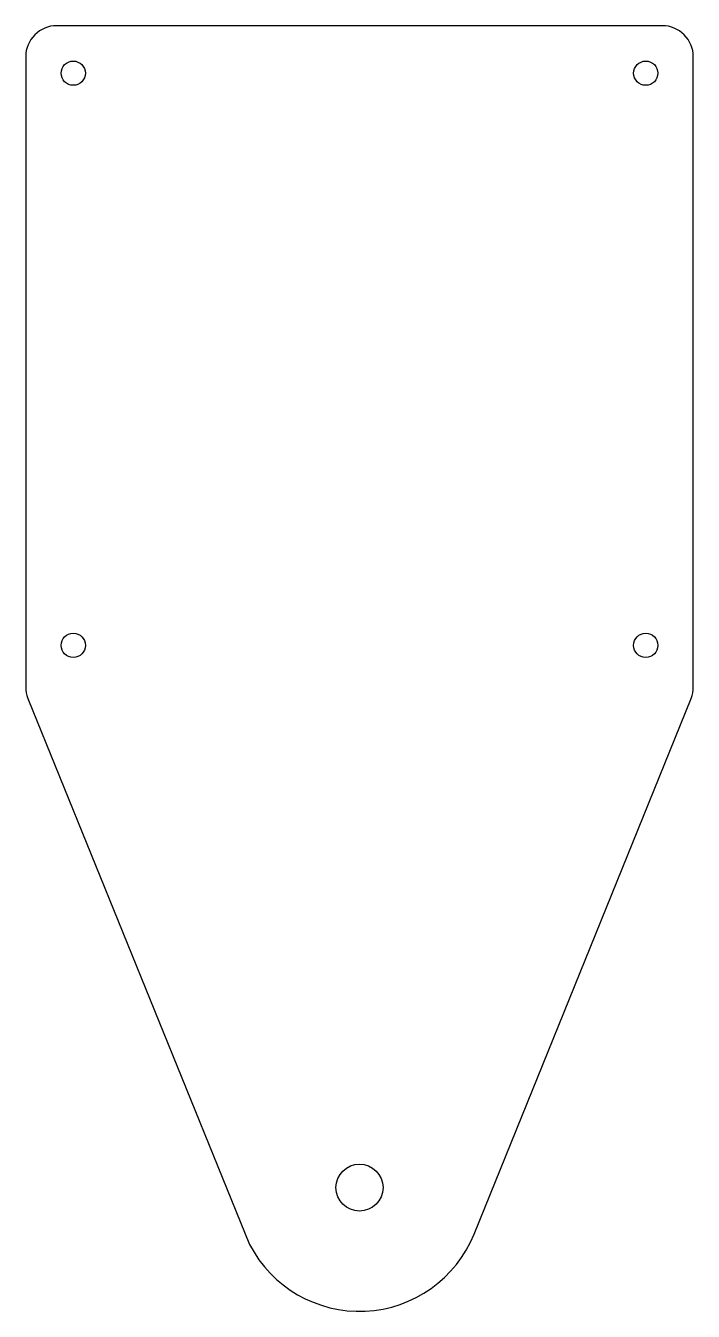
# Model space of a CAD drawing. Header units: inches. Extents: x -2.7 to 2.7, y -7.7 to 2.7.
import ezdxf

# ---------------------------------------------------------------- set-up
doc = ezdxf.new("R2010")
doc.units = ezdxf.units.IN
doc.layers.get('0').update_dxf_attribs({"linetype": 'CONTINUOUS'})

msp = doc.modelspace()

# ---------------------------------------------------------------- linework, layer by layer
msp.add_lwpolyline([(2.679, -2.742, 0.096399), (2.697, -2.648), (2.697, 2.447, 0.414214), (2.447, 2.697), (-2.447, 2.697, 0.414214), (-2.697, 2.447), (-2.697, -2.648, 0.096624), (-2.679, -2.742), (-0.888, -7.156, 0.640986), (0.927, -7.072)], format="xyb", close=True)
for centre, radius in [((-2.313, 2.313), 0.098), ((2.313, 2.313), 0.098), ((-2.313, -2.313), 0.098), ((2.313, -2.313), 0.098), ((0, -6.697), 0.19)]:
    msp.add_circle(centre, radius)

doc.saveas('drawing.dxf')
